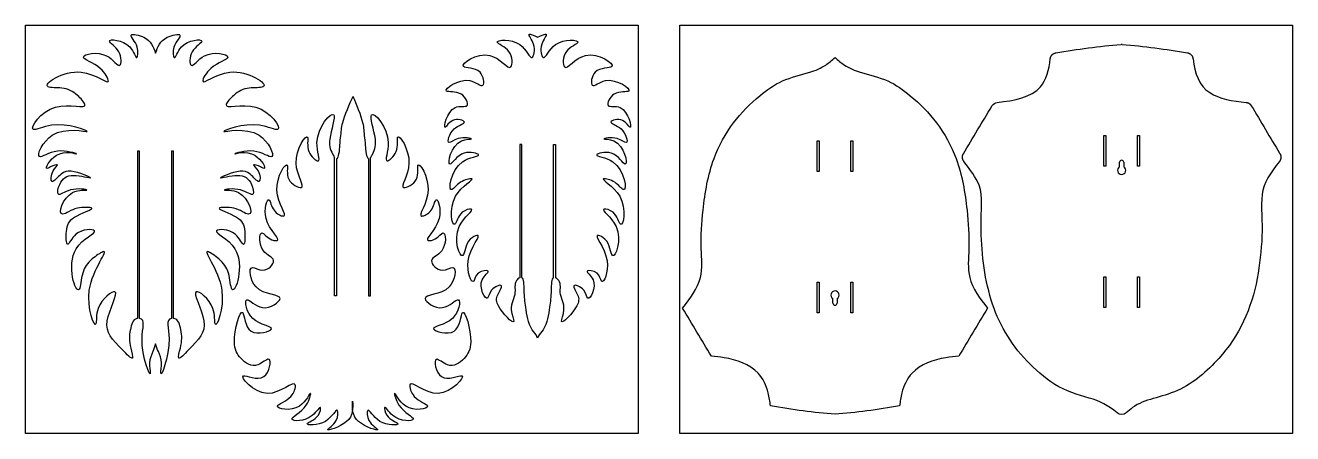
# Model space of a CAD drawing. Header units: millimetres. Extents: x 0 to 3772, y 0 to 600.
# Drawn here: x 1911 to 3772, y 0 to 600 of the extents above; entities that cross this region are included whole.
import ezdxf

# ---------------------------------------------------------------- set-up
doc = ezdxf.new("R2010")
doc.units = ezdxf.units.MM

msp = doc.modelspace()

# ---------------------------------------------------------------- linework, layer by layer
at = {"color": 1}
for p, q in [((1911.3, 600.1), (2811.3, 600.1)), ((1911.3, 0.1), (1911.3, 600.1)), ((2811.3, 600.1), (2811.3, 0.1)), ((2872.2, 600.1), (3772.2, 600.1)), ((2872.2, 0.1), (2872.2, 600.1)), ((3772.2, 600.1), (3772.2, 0.1)), ((2811.3, 0.1), (1911.3, 0.1)), ((3772.2, 0.1), (2872.2, 0.1))]:
    msp.add_line(p, q, dxfattribs=at)
at = {"color": 5}
for p, q in [((3073.9, 385.1), (3073.9, 430.1)), ((3073.9, 430.1), (3076.9, 430.1)), ((3076.9, 430.1), (3076.9, 385.1)), ((3123.6, 385.1), (3123.6, 430.1)), ((3123.6, 430.1), (3126.6, 430.1)), ((3126.6, 430.1), (3126.6, 385.1)), ((3494.8, 393.2), (3494.8, 438.2)), ((3494.8, 438.2), (3497.8, 438.2)), ((3497.8, 438.2), (3497.8, 393.2)), ((3544.5, 393.2), (3544.5, 438.2)), ((3544.5, 438.2), (3547.5, 438.2)), ((3547.5, 438.2), (3547.5, 393.2)), ((2079.1, 415.4), (2076.1, 415.4)), ((2076.1, 415.4), (2076.1, 169.6)), ((2079.1, 169.5), (2079.1, 415.4)), ((2640.2, 424.8), (2637.2, 424.8)), ((2637.2, 424.8), (2637.2, 229.1)), ((2640.2, 229.4), (2640.2, 424.8)), ((2686.9, 229.4), (2686.9, 424.8)), ((2686.9, 424.8), (2689.9, 424.8)), ((2689.9, 424.8), (2689.9, 229.1)), ((2365.4, 202.4), (2365.4, 405.8)), ((2368.4, 403.9), (2368.4, 202.4)), ((3497.8, 393.2), (3494.8, 393.2)), ((3518.1, 392.1), (3518.1, 398.9)), ((3524.1, 398.9), (3524.1, 392.1)), ((3547.5, 393.2), (3544.5, 393.2)), ((3076.9, 385.1), (3073.9, 385.1)), ((3126.6, 385.1), (3123.6, 385.1)), ((3494.8, 185.6), (3494.8, 230.6)), ((3494.8, 230.6), (3497.8, 230.6)), ((3497.8, 230.6), (3497.8, 185.6)), ((3544.5, 185.6), (3544.5, 230.6)), ((3544.5, 230.6), (3547.5, 230.6)), ((3547.5, 230.6), (3547.5, 185.6)), ((3073.9, 177.5), (3073.9, 222.5)), ((3073.9, 222.5), (3076.9, 222.5)), ((3076.9, 222.5), (3076.9, 177.5)), ((3123.6, 177.5), (3123.6, 222.5)), ((3123.6, 222.5), (3126.6, 222.5)), ((3126.6, 222.5), (3126.6, 177.5)), ((2368.4, 202.4), (2365.4, 202.4)), ((3097.2, 191.8), (3097.2, 198.6)), ((3103.2, 198.6), (3103.2, 191.8)), ((3076.9, 177.5), (3073.9, 177.5)), ((3126.6, 177.5), (3123.6, 177.5)), ((3497.8, 185.6), (3494.8, 185.6)), ((3547.5, 185.6), (3544.5, 185.6))]:
    msp.add_line(p, q, dxfattribs=at)
at = {"color": 5, "extrusion": (0, 0, -1)}
for centre, start, end in [((-3521.1, 562.2), 84.7565, 95.2435), ((-3339.5, 476.9), 30.8473, 84.5184), ((-3521.1, 38), 228.4831, 311.5169)]:
    msp.add_arc(centre, 10, start, end, dxfattribs=at)
at = {"color": 5}
for centre, radius, start, end in [((3521.1, 386.9), 6, 120, 60), ((3521.1, 398.9), 3, 0, 180), ((3100.2, 203.8), 6, 300, 240), ((3100.2, 191.8), 3, 180, 0)]:
    msp.add_arc(centre, radius, start, end, dxfattribs=at)
for points, knots in [([(2076.1, 169.6), (2075.8, 169.5), (2069.1, 168.4), (2063.6, 148.1), (2063.4, 133.2), (2072.5, 103.4), (2042.5, 135.9), (2019.6, 155.7), (2058.6, 225.7), (2013.2, 190.3), (2018.3, 141.4), (1987.8, 218.2), (2043.5, 280.4), (2005.5, 255), (1993.8, 239.3), (1990.8, 187.1), (1962.5, 274.8), (2031.3, 300.5), (1984.4, 301.4), (1971.6, 268.1), (1970.3, 302.6), (1978.6, 319.8), (2023.8, 333.4), (1987.7, 332.8), (1976.9, 327.3), (1955.6, 315.6), (1970.8, 361.3), (2013.9, 356.1), (1977.9, 363.4), (1955.8, 345), (1961.9, 372.8), (1979, 383.9), (2023.1, 370.2), (1980.9, 388.4), (1963.7, 383.9), (1948.2, 363), (1948.5, 385.6), (1963.6, 397.9), (1949.8, 393.1), (1937.3, 385.6), (1956.5, 421.3), (2002.1, 405.7), (1956.5, 422.1), (1921, 394.6), (1949.1, 457.5), (2032, 434.3), (1958.6, 462.7), (1907.6, 435.5), (1949.2, 495.8), (2011, 472.4), (1985, 501.3), (1969, 509.3), (1924, 506.3), (1991.1, 549.9), (2042.5, 504), (2022.2, 542.6), (1979.4, 554.2), (2030.7, 565.4), (2052.7, 530.6), (2052.9, 564.5), (2021, 581.5), (2066.6, 578.2), (2075.1, 543.5), (2079, 571.5), (2057.7, 590), (2093.9, 583), (2099.2, 568.1), (2102.5, 559.2)], [0, 0, 0, 0, 0.001831, 0.033138, 0.078745, 0.103671, 0.134879, 0.215089, 0.289264, 0.347237, 0.385727, 0.470024, 0.569396, 0.600274, 0.642301, 0.6822, 0.780976, 0.84429, 0.890368, 0.922606, 0.954274, 0.994451, 1.042413, 1.077914, 1.100853, 1.116475, 1.174758, 1.210074, 1.249995, 1.282014, 1.305945, 1.346468, 1.388639, 1.439038, 1.464842, 1.492625, 1.518141, 1.536822, 1.554587, 1.563095, 1.602079, 1.651171, 1.69817, 1.744326, 1.804987, 1.891501, 1.979751, 2.025993, 2.102966, 2.175428, 2.203921, 2.246123, 2.279629, 2.368197, 2.438145, 2.475038, 2.524623, 2.581443, 2.621302, 2.654052, 2.688932, 2.740549, 2.772077, 2.79813, 2.830866, 2.862411, 2.910629, 2.910629, 2.910629, 2.910629]), ([(2102.5, 559.2), (2105.7, 568.1), (2111.1, 583), (2147.3, 590), (2126, 571.5), (2129.8, 543.5), (2138.4, 578.2), (2184, 581.5), (2152.1, 564.5), (2152.2, 530.6), (2174.3, 565.4), (2225.6, 554.2), (2182.7, 542.6), (2162.4, 504), (2213.9, 549.9), (2281, 506.3), (2236, 509.3), (2220, 501.3), (2194, 472.4), (2255.8, 495.8), (2297.4, 435.5), (2246.4, 462.7), (2173, 434.3), (2255.9, 457.5), (2284, 394.6), (2248.5, 422.1), (2202.9, 405.7), (2248.4, 421.3), (2267.7, 385.6), (2255.2, 393.1), (2241.4, 397.9), (2256.5, 385.6), (2256.8, 363), (2241.3, 383.9), (2224.1, 388.4), (2181.9, 370.2), (2226, 383.9), (2243.1, 372.8), (2249.2, 345), (2227.1, 363.4), (2191.1, 356.1), (2234.2, 361.3), (2249.4, 315.6), (2228.1, 327.3), (2217.3, 332.8), (2181.2, 333.4), (2226.4, 319.8), (2234.7, 302.6), (2233.4, 268.1), (2220.6, 301.4), (2173.6, 300.5), (2242.5, 274.8), (2214.2, 187.1), (2211.2, 239.3), (2199.5, 255), (2161.5, 280.4), (2217.2, 218.2), (2186.7, 141.4), (2191.7, 190.3), (2146.4, 225.7), (2185.4, 155.7), (2162.5, 135.9), (2132.5, 103.4), (2141.5, 133.2), (2141.4, 148.1), (2135.9, 168.4), (2129.2, 169.5), (2128.8, 169.6)], [2.910629, 2.910629, 2.910629, 2.910629, 2.958847, 2.990392, 3.023128, 3.049181, 3.080709, 3.132326, 3.167206, 3.199956, 3.239814, 3.296635, 3.34622, 3.383113, 3.453061, 3.541629, 3.575135, 3.617336, 3.64583, 3.718292, 3.795265, 3.841506, 3.929757, 4.016271, 4.076931, 4.123088, 4.170086, 4.219179, 4.258163, 4.266671, 4.284436, 4.303117, 4.328633, 4.356416, 4.38222, 4.432619, 4.47479, 4.515313, 4.539243, 4.571262, 4.611184, 4.6465, 4.704783, 4.720405, 4.743344, 4.778845, 4.826807, 4.866984, 4.898652, 4.93089, 4.976968, 5.040282, 5.139058, 5.178957, 5.220983, 5.251862, 5.351234, 5.435531, 5.474021, 5.531994, 5.606168, 5.686379, 5.717587, 5.742513, 5.78812, 5.819427, 5.821258, 5.821258, 5.821258, 5.821258]), ([(2637.2, 229.1), (2635.5, 228.3), (2628.3, 221.9), (2633.4, 203.7), (2620.2, 187.4), (2635.4, 152.6), (2604.3, 184.6), (2601.7, 202.4), (2617, 222.3), (2592.8, 213.8), (2590.6, 187.6), (2571.9, 224.5), (2598.9, 241.2), (2573, 239.3), (2569.1, 212.1), (2550.4, 260.8), (2587.5, 297.8), (2557.6, 284.5), (2555, 241.5), (2532.8, 304.2), (2578.1, 333.8), (2547.7, 326.8), (2540, 290.2), (2528.7, 353.6), (2580.9, 378.4), (2548.6, 371.8), (2529.3, 344), (2538.7, 405.8), (2589.9, 407.7), (2550.5, 419.2), (2527.3, 377.6), (2537.8, 434.2), (2576.3, 432), (2546.8, 437.9), (2528.3, 420.4), (2536.2, 451.3), (2565.5, 457.4), (2537.2, 465.6), (2521.9, 436.5), (2533.4, 487.9), (2566.8, 476.3), (2552.8, 505.8), (2513.1, 497.6), (2559.3, 530.6), (2587.6, 502.5), (2582.4, 540), (2534.4, 533.9), (2595.6, 573.5), (2627, 523.2), (2627.1, 565.3), (2588.6, 578), (2641.7, 581.9), (2654.9, 541.3), (2662.2, 571.6), (2645.2, 591.1), (2657.8, 585.4), (2663.5, 582.8)], [0, 0, 0, 0, 0.009505, 0.038801, 0.082526, 0.111074, 0.164074, 0.191496, 0.21543, 0.242094, 0.264196, 0.311201, 0.336742, 0.361591, 0.383921, 0.434983, 0.501038, 0.519597, 0.563588, 0.634749, 0.686632, 0.709784, 0.744041, 0.812147, 0.870564, 0.899478, 0.926854, 0.999597, 1.042738, 1.078181, 1.122231, 1.185484, 1.210792, 1.243828, 1.268008, 1.303837, 1.333927, 1.362664, 1.387464, 1.44161, 1.471564, 1.503112, 1.539456, 1.601718, 1.636242, 1.668983, 1.71201, 1.781868, 1.840933, 1.878751, 1.915212, 1.970884, 2.013969, 2.04669, 2.073272, 2.095182, 2.095182, 2.095182, 2.095182]), ([(2663.5, 582.8), (2669.2, 585.4), (2681.9, 591.1), (2664.9, 571.6), (2672.1, 541.3), (2685.4, 581.9), (2738.4, 578), (2700, 565.3), (2700, 523.2), (2731.5, 573.5), (2792.6, 533.9), (2744.6, 540), (2739.4, 502.5), (2767.8, 530.6), (2813.9, 497.6), (2774.3, 505.8), (2760.2, 476.3), (2793.7, 487.9), (2805.2, 436.5), (2789.9, 465.6), (2761.5, 457.4), (2790.8, 451.3), (2798.8, 420.4), (2780.2, 437.9), (2750.7, 432), (2789.2, 434.2), (2799.7, 377.6), (2776.6, 419.2), (2737.2, 407.7), (2788.3, 405.8), (2797.7, 344), (2778.4, 371.8), (2746.2, 378.4), (2798.3, 353.6), (2787.1, 290.2), (2779.3, 326.8), (2749, 333.8), (2794.3, 304.2), (2772.1, 241.5), (2769.5, 284.5), (2739.6, 297.8), (2776.6, 260.8), (2757.9, 212.1), (2754, 239.3), (2728.1, 241.2), (2755.1, 224.5), (2736.4, 187.6), (2734.3, 213.8), (2710.1, 222.3), (2725.4, 202.4), (2722.8, 184.6), (2691.7, 152.6), (2706.8, 187.4), (2693.7, 203.7), (2698.8, 221.9), (2691.5, 228.3), (2689.9, 229.1)], [2.095182, 2.095182, 2.095182, 2.095182, 2.117093, 2.143675, 2.176395, 2.219481, 2.275153, 2.311614, 2.349432, 2.408497, 2.478355, 2.521382, 2.554123, 2.588647, 2.650909, 2.687253, 2.718801, 2.748755, 2.802901, 2.827701, 2.856438, 2.886528, 2.922357, 2.946537, 2.979573, 3.004881, 3.068133, 3.112184, 3.147627, 3.190767, 3.263511, 3.290887, 3.319801, 3.378217, 3.446324, 3.480581, 3.503733, 3.555616, 3.626777, 3.670768, 3.689326, 3.755381, 3.806444, 3.828774, 3.853623, 3.879163, 3.926169, 3.948271, 3.974934, 3.998869, 4.02629, 4.07929, 4.107839, 4.151564, 4.18086, 4.190365, 4.190365, 4.190365, 4.190365]), ([(2876.4, 184.4), (2887.5, 198.8), (2907.5, 224.8), (2902.3, 277.1), (2906.1, 335.3), (2916.9, 400.1), (2948.3, 457.4), (2984.8, 494.2), (3022.6, 521.4), (3058.1, 528.5), (3085, 539.2), (3095.8, 548.8), (3100.2, 552.8)], [1.8644932, 1.8644932, 1.8644932, 1.8644932, 1.9662008, 2.0490867, 2.1596688, 2.311341, 2.4282884, 2.5362704, 2.6135655, 2.6959822, 2.7461846, 2.7805422, 2.7805422, 2.7805422, 2.7805422]), ([(3100.2, 552.8), (3104.7, 548.8), (3115.5, 539.2), (3142.4, 528.5), (3177.9, 521.4), (3215.7, 494.2), (3252.2, 457.4), (3283.6, 400.1), (3294.4, 335.3), (3298.2, 277.1), (3292.9, 224.8), (3313, 198.8), (3324.1, 184.4)], [2.7805422, 2.7805422, 2.7805422, 2.7805422, 2.8148998, 2.8651021, 2.9475189, 3.024814, 3.1327959, 3.2497434, 3.4014155, 3.5119976, 3.5948836, 3.6965911, 3.6965911, 3.6965911, 3.6965911]), ([(3338.5, 486.9), (3363.4, 489.3), (3388.6, 494.3), (3410.6, 520), (3414.3, 534.6), (3416.3, 551)], [0, 0, 0, 0, 0.1478653, 0.1478653, 0.2452783, 0.2452783, 0.2452783, 0.2452783]), ([(3625.9, 551), (3628.6, 529.2), (3634.7, 511.4), (3664.5, 492), (3684.1, 488.8), (3703.7, 486.9)], [0, 0, 0, 0, 0.1290033, 0.1290033, 0.2452783, 0.2452783, 0.2452783, 0.2452783]), ([(2368.4, 403.9), (2370, 404.5), (2373, 414), (2372.8, 423.9), (2375.2, 442.5), (2375.7, 459.8), (2392.5, 495.4), (2392.5, 495.4), (2392.5, 495.4)], [0, 0, 0, 0, 0.0129547, 0.0340592, 0.058343, 0.0987899, 0.1562218, 0.164316, 0.164316, 0.164316, 0.164316]), ([(2392.5, 495.4), (2392.5, 495.4), (2392.5, 495.4), (2407.9, 459.8), (2408.4, 442.5), (2410.7, 423.9), (2410.6, 414), (2413.6, 404.5), (2415.1, 403.9)], [0.164316, 0.164316, 0.164316, 0.164316, 0.1724101, 0.229842, 0.270289, 0.2945728, 0.3156772, 0.328632, 0.328632, 0.328632, 0.328632]), ([(2391.8, 47.9), (2392.3, 37.1), (2393.3, 15.8), (2342, -0.2), (2370.6, 16.1), (2371, 44.3), (2355.1, 10.3), (2311.5, 12.9), (2342.6, 21.3), (2346.8, 45.8), (2330.7, 17.1), (2287, 18.6), (2325.2, 34.4), (2333.6, 71.1), (2316.5, 29), (2265.7, 39.5), (2303.6, 49.5), (2313.6, 88.2), (2266.7, 37.1), (2211.7, 99.6), (2266.2, 69.3), (2275.5, 120.2), (2249.4, 93.6), (2225.3, 110), (2212.7, 136), (2232.6, 202), (2233.5, 138.6), (2291.6, 156.6), (2239.1, 160.4), (2229.7, 210.1), (2259.3, 174.7), (2303.2, 207), (2244.6, 201), (2237.1, 253.6), (2261.9, 233.6), (2284.4, 257.6), (2254.4, 264.1), (2253.9, 305.1), (2268.1, 285.2), (2293.1, 280.8), (2254.8, 309), (2269.2, 355.4), (2273.4, 326.2), (2303.3, 312.2), (2266, 356.3), (2301.3, 411.1), (2291.9, 370.7), (2330.3, 352.6), (2294.8, 398.2), (2331.3, 452.6), (2322.2, 413.8), (2349.3, 391.6), (2328.7, 438.3), (2375.7, 490.5), (2355.8, 433.7), (2358.4, 417.9), (2364.5, 407.1), (2365.4, 405.8)], [5.431659, 5.431659, 5.431659, 5.431659, 5.484038, 5.534465, 5.565493, 5.589863, 5.629546, 5.67456, 5.709414, 5.728692, 5.756819, 5.807425, 5.856297, 5.887396, 5.929208, 5.982946, 6.023203, 6.053827, 6.125908, 6.198181, 6.248107, 6.292064, 6.322388, 6.365965, 6.409666, 6.484451, 6.534243, 6.584605, 6.637165, 6.684944, 6.727994, 6.775879, 6.841399, 6.889739, 6.916545, 6.951934, 6.986314, 7.030445, 7.055125, 7.072111, 7.13238, 7.178349, 7.206144, 7.23284, 7.297958, 7.364012, 7.397884, 7.435013, 7.495995, 7.565459, 7.600902, 7.633022, 7.677917, 7.757626, 7.818157, 7.856209, 7.863318, 7.863318, 7.863318, 7.863318]), ([(2418.1, 405.8), (2419.1, 407.1), (2425.1, 417.9), (2427.8, 433.7), (2407.8, 490.5), (2454.9, 438.3), (2434.3, 391.6), (2461.4, 413.8), (2452.2, 452.6), (2488.7, 398.2), (2453.2, 352.6), (2491.6, 370.7), (2482.3, 411.1), (2517.5, 356.3), (2480.3, 312.2), (2510.1, 326.2), (2514.4, 355.4), (2528.8, 309), (2490.5, 280.8), (2515.5, 285.2), (2529.6, 305.1), (2529.2, 264.1), (2499.1, 257.6), (2521.7, 233.6), (2546.5, 253.6), (2539, 201), (2480.4, 207), (2524.3, 174.7), (2553.9, 210.1), (2544.4, 160.4), (2492, 156.6), (2550.1, 138.6), (2551, 202), (2570.9, 136), (2558.3, 110), (2534.2, 93.6), (2508.1, 120.2), (2517.4, 69.3), (2571.8, 99.6), (2516.8, 37.1), (2470, 88.2), (2480, 49.5), (2517.8, 39.5), (2467, 29), (2450, 71.1), (2458.4, 34.4), (2496.6, 18.6), (2452.8, 17.1), (2436.7, 45.8), (2440.9, 21.3), (2472, 12.9), (2428.4, 10.3), (2412.6, 44.3), (2413, 16.1), (2441.6, -0.2), (2390.2, 15.8), (2391.3, 37.1), (2391.8, 47.9)], [3, 3, 3, 3, 3.007109, 3.04516, 3.105692, 3.185401, 3.230295, 3.262416, 3.297858, 3.367323, 3.428305, 3.465433, 3.499305, 3.56536, 3.630477, 3.657174, 3.684969, 3.730938, 3.791206, 3.808193, 3.832872, 3.877004, 3.911383, 3.946773, 3.973579, 4.021919, 4.087439, 4.135324, 4.178374, 4.226153, 4.278713, 4.329074, 4.378866, 4.453652, 4.497352, 4.54093, 4.571254, 4.615211, 4.665137, 4.73741, 4.809491, 4.840115, 4.880372, 4.93411, 4.975922, 5.007021, 5.055892, 5.106499, 5.134626, 5.153904, 5.188758, 5.233772, 5.273454, 5.297825, 5.328852, 5.37928, 5.431659, 5.431659, 5.431659, 5.431659]), ([(3288.7, 411.4), (3302.6, 434.7), (3316.5, 458), (3330.6, 481.6), (3330.7, 481.8), (3330.9, 482)], [2.111072, 2.111072, 2.111072, 2.111072, 3.101072, 3.101072, 3.111072, 3.111072, 3.111072, 3.111072]), ([(3711.4, 482), (3725.3, 458.7), (3739.2, 435.4), (3753.2, 411.9), (3753.4, 411.7), (3753.5, 411.4)], [0, 0, 0, 0, 0.99, 0.99, 1, 1, 1, 1]), ([(3514.5, 30.5), (3501.6, 41.9), (3489.5, 47.7), (3457.1, 57), (3438.6, 62.4), (3407.5, 82.4), (3394.1, 94.3), (3357.8, 132.2), (3339.5, 163.3), (3318.8, 232.3), (3315, 268.4), (3314.4, 327.4), (3318, 348.7), (3307.3, 376.6), (3298.7, 388.1), (3289.4, 400.2)], [0, 0, 0, 0, 0.1006118, 0.1006118, 0.2012237, 0.2012237, 0.3018355, 0.3018355, 0.4959221, 0.4959221, 0.7057064, 0.7057064, 0.8303715, 0.8303715, 0.916049, 0.916049, 0.916049, 0.916049]), ([(3752.9, 400.2), (3739.8, 383.3), (3729.1, 368.9), (3725.4, 333.7), (3728.2, 310.9), (3726.1, 269.2), (3723.9, 248.7), (3712.3, 185.2), (3693.4, 142.8), (3646.5, 91.9), (3627.4, 74.5), (3578.8, 52.6), (3554.3, 51.3), (3534.2, 36.1), (3531, 33.4), (3527.7, 30.5)], [1.8644932, 1.8644932, 1.8644932, 1.8644932, 1.9842593, 1.9842593, 2.1040254, 2.1040254, 2.2237916, 2.2237916, 2.4700414, 2.4700414, 2.6124639, 2.6124639, 2.7548865, 2.7548865, 2.7805422, 2.7805422, 2.7805422, 2.7805422]), ([(2663.5, 140.4), (2663.2, 141.1), (2661.5, 145.7), (2649.7, 157.8), (2646.2, 184.9), (2643.3, 204.7), (2643.6, 228), (2640.2, 229.4)], [0.1530396, 0.1530396, 0.1530396, 0.1530396, 0.1571444, 0.1776193, 0.2352999, 0.2776942, 0.3060791, 0.3060791, 0.3060791, 0.3060791]), ([(2686.9, 229.4), (2683.5, 228), (2683.8, 204.7), (2680.9, 184.9), (2677.4, 157.8), (2665.6, 145.7), (2663.8, 141.1), (2663.5, 140.4)], [0, 0, 0, 0, 0.0283849, 0.0707792, 0.1284598, 0.1489347, 0.1530396, 0.1530396, 0.1530396, 0.1530396]), ([(2102.5, 132.1), (2101.2, 128.2), (2097.9, 118.9), (2092, 106.2), (2099, 70.3), (2074.1, 133), (2088.2, 168), (2079.1, 169.5)], [9.0298635, 9.0298635, 9.0298635, 9.0298635, 9.0500675, 9.0790699, 9.1027768, 9.1887148, 9.2384692, 9.2384692, 9.2384692, 9.2384692]), ([(2125.8, 169.5), (2116.7, 168), (2130.9, 133), (2105.9, 70.3), (2113, 106.2), (2107.1, 118.9), (2103.8, 128.2), (2102.5, 132.1)], [8.8212579, 8.8212579, 8.8212579, 8.8212579, 8.8710123, 8.9569503, 8.9806572, 9.0096596, 9.0298635, 9.0298635, 9.0298635, 9.0298635]), ([(3005.4, 40.9), (3004.6, 47.3), (3002.4, 64.4), (2986.3, 98.4), (2949.1, 110.9), (2924.8, 113.2), (2918.6, 113.8)], [0.619215, 0.619215, 0.619215, 0.619215, 0.6569261, 0.7204947, 0.8274615, 0.8644932, 0.8644932, 0.8644932, 0.8644932]), ([(3281.9, 113.8), (3275.6, 113.2), (3251.4, 110.9), (3214.2, 98.4), (3198.1, 64.4), (3195.9, 47.3), (3195.1, 40.9)], [0, 0, 0, 0, 0.0370317, 0.1439985, 0.2075671, 0.2452783, 0.2452783, 0.2452783, 0.2452783]), ([(3100.2, 28.5), (3084.7, 30), (3052.9, 32.9), (3021.4, 38.2), (3005.4, 40.9)], [0.4322466, 0.4322466, 0.4322466, 0.4322466, 0.5238477, 0.619215, 0.619215, 0.619215, 0.619215]), ([(3195.1, 40.9), (3179.1, 38.2), (3147.6, 32.9), (3115.8, 30), (3100.2, 28.5)], [0.2452783, 0.2452783, 0.2452783, 0.2452783, 0.3406455, 0.4322466, 0.4322466, 0.4322466, 0.4322466])]:
    msp.add_open_spline(points, degree=3, knots=knots, dxfattribs=at)
for points, weights in [([(3416.3, 551), (3416.9, 555.6), (3420, 558.9), (3424.6, 559.7)], [1, 0.868132493533, 0.868132493533, 1]), ([(3617.7, 559.7), (3622.2, 558.9), (3625.4, 555.6), (3625.9, 551)], [1, 0.868132493533, 0.868132493533, 1]), ([(3703.7, 486.9), (3707, 486.6), (3709.7, 484.8), (3711.4, 482)], [1, 0.928203861945, 0.928203861945, 1]), ([(3289.4, 400.2), (3286.8, 403.6), (3286.5, 407.8), (3288.7, 411.4)], [1, 0.884492030297, 0.884492030297, 1]), ([(3753.5, 411.4), (3755.7, 407.8), (3755.4, 403.6), (3752.9, 400.2)], [1, 0.884492030294, 0.884492030294, 1])]:
    msp.add_rational_spline(points, weights, degree=3, dxfattribs=at)
for points in [[(3424.6, 559.7), (3456, 565), (3488.4, 569.2), (3520.2, 572.1)], [(3522, 572.1), (3553.8, 569.2), (3586.2, 565), (3617.7, 559.7)], [(2128.8, 415.4), (2127.8, 415.4), (2126.8, 415.4), (2125.8, 415.4)], [(2125.8, 415.4), (2125.8, 333.4), (2125.8, 251.5), (2125.8, 169.5)], [(2128.8, 169.6), (2128.8, 251.5), (2128.8, 333.5), (2128.8, 415.4)], [(2415.1, 403.9), (2415.1, 336.8), (2415.1, 269.6), (2415.1, 202.4)], [(2418.1, 202.4), (2418.1, 270.2), (2418.1, 338), (2418.1, 405.8)], [(2415.1, 202.4), (2416.1, 202.4), (2417.1, 202.4), (2418.1, 202.4)], [(2918.6, 113.8), (2904.5, 137.3), (2890.5, 160.9), (2876.4, 184.4)], [(3324.1, 184.4), (3310, 160.9), (3295.9, 137.3), (3281.9, 113.8)]]:
    msp.add_open_spline(points, degree=3, dxfattribs=at)

doc.saveas('drawing.dxf')
